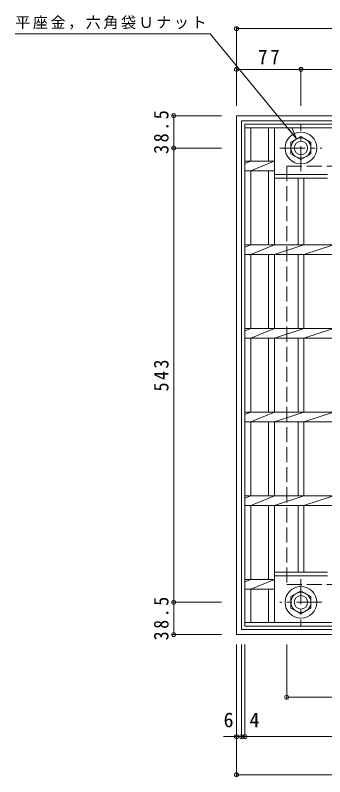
# Model space of a CAD drawing. Units: millimetres at full size, sheet at 1:6. Extents: x -1001 to 962, y -827 to 816.
# Drawn here: x -1001 to -631, y -227 to 683 of the extents above; entities that cross this region are included whole.
import ezdxf
from ezdxf.enums import TextEntityAlignment as Align

# ---------------------------------------------------------------- set-up
doc = ezdxf.new("R2010")
doc.units = ezdxf.units.MM
doc.header["$LTSCALE"] = 6
doc.header["$PDMODE"] = 32
doc.header["$PDSIZE"] = 4.8
doc.linetypes.add('CHAIN1', pattern=[8, 5, -1, 1, -1])
doc.linetypes.add('DASHED3', pattern=[4, 3, -1])
for name, color, linetype, lineweight in [('E-1', 2, 'Continuous', 9), ('E-2', 3, 'Continuous', 9), ('E-4', 7, 'Continuous', 9), ('E-5', 7, 'Continuous', 9)]:
    doc.layers.add(name, color=color, linetype=linetype, lineweight=lineweight)
doc.styles.add('ＭＳ ゴシック', font='')
doc.styles.get('ＭＳ ゴシック').set_extended_font_data('MS Gothic')

msp = doc.modelspace()

# ---------------------------------------------------------------- linework, layer by layer
at = {"layer": 'E-1'}
for p, q in [((-736.326, 562.905), (-116.327, 562.905)), ((-736.326, 562.905), (-736.326, -57.096)), ((-730.326, 556.904), (-730.326, -51.095)), ((-671.326, -11.668), (-659.326, -4.739)), ((-659.326, -4.739), (-647.326, -11.668)), ((-671.326, -25.524), (-671.326, -11.668)), ((-647.326, -11.668), (-647.326, -25.524)), ((-659.326, -32.453), (-671.326, -25.524)), ((-647.326, -25.524), (-659.326, -32.453)), ((-730.326, -51.095), (-122.327, -51.095)), ((-736.326, -57.096), (-116.327, -57.096))]:
    msp.add_line(p, q, dxfattribs=at)
at = {"layer": 'E-1', "linetype": 'CHAIN1'}
for p, q in [((-659.326, 496.768), (-659.326, 552.041)), ((-684.462, 524.405), (-634.189, 524.405)), ((-659.326, 9.04), (-659.326, -46.233)), ((-634.189, -18.597), (-684.462, -18.597))]:
    msp.add_line(p, q, dxfattribs=at)
at = {"layer": 'E-1', "linetype": 'DASHED3'}
for p, q in [((-676.327, 502.905), (-676.327, 2.904)), ((-676.327, 502.905), (-176.326, 502.905)), ((-676.327, 2.904), (-176.326, 2.904))]:
    msp.add_line(p, q, dxfattribs=at)
at = {"layer": 'E-1'}
msp.add_lwpolyline([(-730.326, 556.904), (-122.327, 556.904), (-122.327, -51.095)], dxfattribs=at)
msp.add_lwpolyline([(-647.325, 531.332), (-647.325, 517.476), (-659.326, 510.547), (-671.325, 517.476), (-671.325, 531.332), (-659.326, 538.261)], close=True, dxfattribs=at)
for centre, radius in [((-659.326, 524.405), 19), ((-659.326, 524.405), 12), ((-659.326, 524.405), 8), ((-659.326, -18.597), 19), ((-659.326, -18.597), 12), ((-659.326, -18.597), 8)]:
    msp.add_circle(centre, radius, dxfattribs=at)
at = {"layer": 'E-2'}
for p, q in [((-726.326, 552.904), (-126.327, 552.904)), ((-726.326, -47.096), (-726.326, 552.904)), ((-726.326, 548.404), (-126.327, 548.404)), ((-719.326, 508.554), (-719.326, 548.404)), ((-698.126, 508.554), (-698.126, 548.404)), ((-691.126, 408.554), (-691.126, 548.404)), ((-726.326, 506.066), (-719.326, 508.554)), ((-726.326, 508.554), (-691.129, 508.554)), ((-719.326, 497.254), (-691.129, 508.554)), ((-726.326, 497.254), (-691.126, 497.254)), ((-719.326, 408.554), (-719.326, 497.254)), ((-698.126, 408.554), (-698.126, 497.254)), ((-691.126, 492.904), (-627.526, 492.904)), ((-691.126, 488.404), (-627.526, 488.404)), ((-662.826, 408.554), (-662.826, 488.404)), ((-655.826, 408.554), (-655.826, 488.404)), ((-726.326, 408.554), (-126.327, 408.554)), ((-726.326, 406.066), (-719.323, 408.554)), ((-719.326, 397.254), (-691.126, 408.554)), ((-691.126, 397.255), (-655.825, 408.554)), ((-655.826, 397.255), (-620.526, 408.554)), ((-726.326, 397.255), (-126.327, 397.255)), ((-719.326, 308.554), (-719.326, 397.255)), ((-698.126, 308.554), (-698.126, 397.255)), ((-691.126, 308.554), (-691.126, 397.255)), ((-662.826, 308.554), (-662.826, 397.255)), ((-655.826, 308.554), (-655.826, 397.255)), ((-726.326, 306.066), (-719.323, 308.555)), ((-726.326, 308.554), (-126.327, 308.554)), ((-719.326, 297.254), (-691.126, 308.555)), ((-691.126, 297.255), (-655.825, 308.555)), ((-655.826, 297.255), (-620.526, 308.555)), ((-726.326, 297.254), (-126.327, 297.254)), ((-719.326, 208.554), (-719.326, 297.254)), ((-698.126, 208.554), (-698.126, 297.254)), ((-691.126, 208.554), (-691.126, 297.254)), ((-662.826, 208.554), (-662.826, 297.254)), ((-655.826, 208.554), (-655.826, 297.254)), ((-726.326, 208.554), (-126.327, 208.554)), ((-726.326, 206.066), (-719.323, 208.554)), ((-719.326, 197.254), (-691.126, 208.554)), ((-691.126, 197.255), (-655.825, 208.554)), ((-655.826, 197.255), (-620.526, 208.554)), ((-726.326, 197.254), (-126.327, 197.254)), ((-719.326, 108.555), (-719.326, 197.254)), ((-698.126, 108.555), (-698.126, 197.254)), ((-691.126, 108.555), (-691.126, 197.254)), ((-662.826, 108.555), (-662.826, 197.254)), ((-655.826, 108.555), (-655.826, 197.254)), ((-726.326, 108.555), (-126.327, 108.555)), ((-726.326, 106.066), (-719.323, 108.555)), ((-719.326, 97.254), (-691.126, 108.555)), ((-691.126, 97.255), (-655.825, 108.555)), ((-655.826, 97.255), (-620.526, 108.555)), ((-726.326, 97.254), (-126.327, 97.254)), ((-719.326, 8.555), (-719.326, 97.254)), ((-698.126, 8.555), (-698.126, 97.254)), ((-691.126, -42.596), (-691.126, 97.254)), ((-662.826, 17.404), (-662.826, 97.254)), ((-655.826, 17.404), (-655.826, 97.254)), ((-627.526, 17.404), (-691.126, 17.404)), ((-627.526, 12.904), (-691.126, 12.904)), ((-726.326, 6.066), (-719.323, 8.555)), ((-726.326, 8.555), (-691.126, 8.555)), ((-719.326, -2.746), (-691.126, 8.555)), ((-726.326, -2.746), (-691.126, -2.746)), ((-719.326, -42.596), (-719.326, -2.746)), ((-698.126, -42.596), (-698.126, -2.746)), ((-126.327, -42.596), (-726.326, -42.596)), ((-126.327, -47.096), (-726.326, -47.096))]:
    msp.add_line(p, q, dxfattribs=at)
at = {"layer": 'E-4'}
for p, q in [((-736.326, 668.914), (-736.326, 574.905)), ((-426.327, 667.114), (-736.326, 667.114)), ((-736.327, 620.133), (-736.327, 574.905)), ((-659.326, 620.133), (-659.326, 574.905)), ((-736.327, 618.333), (-659.326, 618.333)), ((-659.326, 618.333), (-200.327, 618.333)), ((-813.127, 562.905), (-754.216, 562.905)), ((-811.327, 524.405), (-811.327, 562.905)), ((-813.127, 524.405), (-754.216, 524.405)), ((-811.327, -18.596), (-811.327, 524.405)), ((-813.127, -18.596), (-754.216, -18.596)), ((-811.327, -57.096), (-811.327, -18.596)), ((-813.127, -57.096), (-754.216, -57.096)), ((-736.327, -226.496), (-736.327, -69.095)), ((-730.327, -180.963), (-730.327, -69.095)), ((-726.277, -180.963), (-726.277, -69.095)), ((-676.327, -133.896), (-676.327, -69.095)), ((-676.327, -132.096), (-176.326, -132.096)), ((-736.327, -179.163), (-751.797, -179.163)), ((-736.327, -179.163), (-730.327, -179.163)), ((-730.327, -179.163), (-726.277, -179.163)), ((-726.277, -179.163), (-126.376, -179.163)), ((-736.327, -224.696), (-116.327, -224.696))]:
    msp.add_line(p, q, dxfattribs=at)
for p in [(-736.326, 667.114), (-736.327, 618.333), (-659.326, 618.333), (-811.327, 562.905), (-811.327, 524.405), (-811.327, -18.596), (-811.327, -57.096), (-676.327, -132.096), (-736.327, -179.163), (-730.327, -179.163), (-726.277, -179.163), (-736.327, -224.696)]:
    msp.add_point(p, dxfattribs=at)
at = {"layer": 'E-5'}
for p, q in [((-767.762, 661.015), (-1000.762, 661.015)), ((-664.55, 535.187), (-767.762, 661.015)), ((-664.55, 535.187), (-673.653, 547.109)), ((-664.55, 535.187), (-670.257, 549.059))]:
    msp.add_line(p, q, dxfattribs=at)

# ---------------------------------------------------------------- texts
at = {"layer": 'E-4', "color": 2, "style": 'ＭＳ ゴシック'}
for s, p in [('6', (-751.797, -173.163)), ('4', (-720.821, -173.163))]:
    msp.add_text(s, height=17.6, dxfattribs=at).set_placement(p, align=Align.BOTTOM_LEFT)
at = {"layer": 'E-4', "color": 2, "insert": (-710.576, 624.333), "char_height": 17.6, "attachment_point": 7, "style": 'ＭＳ ゴシック'}
msp.add_mtext('\\T1.27;\\W0.95;77', dxfattribs=at)
at = {"layer": 'E-4', "color": 2, "char_height": 17.6, "attachment_point": 7, "rotation": 90, "style": 'ＭＳ ゴシック'}
for s, insert in [('\\T1.28;\\W0.9;38.5', (-817.327, 517.405)), ('\\T1.27;\\W0.9;543', (-817.327, 233.404)), ('\\T1.28;\\W0.9;38.5', (-817.327, -64.096))]:
    msp.add_mtext(s, dxfattribs=dict(at, insert=insert))
at = {"layer": 'E-5', "insert": (-1000.762, 666.015), "char_height": 13.2, "attachment_point": 7, "style": 'ＭＳ ゴシック'}
msp.add_mtext('\\T1.17;平座金，六角袋Ｕナット', dxfattribs=at)

doc.saveas('drawing.dxf')
